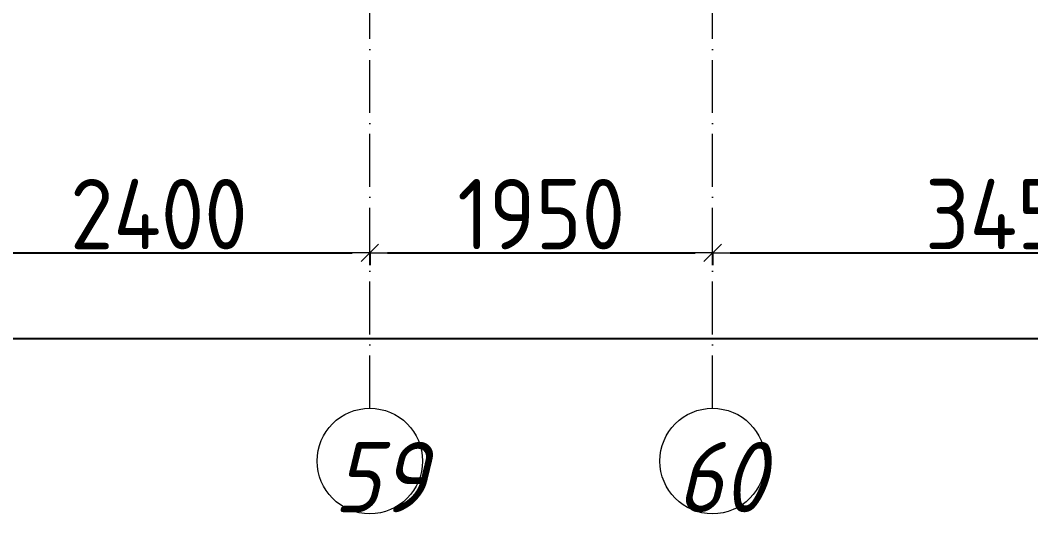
# Model space of a CAD drawing. Header units: millimetres. Extents: x -213536 to 1564669, y -45299 to 942238.
# Drawn here: x 631433 to 637182, y 281199 to 284005 of the extents above; entities that cross this region are included whole.
import ezdxf

# ---------------------------------------------------------------- set-up
doc = ezdxf.new("R2010")
doc.units = ezdxf.units.MM
doc.linetypes.add('50_200_ШТРИХ_1Т_ш5_п1_п1_', pattern=[700, 500, -100, 0, -100])
for name, color, linetype, lineweight in [('A-____-____-DIMS', 7, 'Continuous', 9), ('S-GRID-____-IDEN', 7, 'Continuous', 9), ('S-GRID-____-OTLN-1', 7, '50_200_ШТРИХ_1Т_ш5_п1_п1_', 9)]:
    doc.layers.add(name, color=color, linetype=linetype, lineweight=lineweight)
doc.styles.add('ISOCPEUR_I', font='isocpeui.ttf', dxfattribs={"width": 0.9, "height": 2.5})
doc.styles.add('СПДС', font='isocpeur.ttf', dxfattribs={"width": 0.9})
doc.dimstyles.new('Размера А3', dxfattribs={"dimtxt": 200, "dimasz": 100, "dimexe": 70, "dimexo": 100, "dimgap": 20, "dimtad": 1, "dimdec": 0, "dimrnd": 10, "dimzin": 0, "dimdsep": 46, "dimtxsty": 'СПДС', "dimblk": 'ARROWHEAD_6', "dimcen": 1, "dimclrd": 256, "dimclre": 256, "dimclrt": 256, "dimazin": 0, "dimtfac": 1, "dimtdec": 0, "dimtmove": 2, "dimatfit": 3, "dimfxl": 1, "dimtolj": 1, "dimtzin": 0, "dimarcsym": 0})

# ---------------------------------------------------------------- blocks, each defined once
blk = doc.blocks.new('Ось сетки - Круг_Ø6_00__ISO-2_5_0_9K_-25732049-АР1_План отверстий 3 этажа в осях 1-64_А-ГГ')
at = {"layer": 'S-GRID-____-IDEN'}
blk.add_circle((0, 0), 3, dxfattribs=at)
blk = doc.blocks.new('ARROWHEAD_6')
at = {"color": 0, "linetype": 'Continuous'}
for p, q in [((0, 0), (-1, 0)), ((-0.5, -0.5), (0.5, 0.5))]:
    blk.add_line(p, q, dxfattribs=at)
blk = doc.blocks.new('*D5432')
at = {"layer": 'A-____-____-DIMS', "lineweight": -2, "transparency": 16777216}
for p, q in [((631021.5, 282688.7), (631021.5, 282612.6)), ((631121.5, 282682.6), (633321.5, 282682.6)), ((633421.5, 282688.7), (633421.5, 282612.6))]:
    blk.add_line(p, q, dxfattribs=at)
at = {"layer": 'Defpoints', "color": 0, "lineweight": 50, "transparency": 16777216}
for p in [(631021.5, 282788.7), (633421.5, 282788.7), (633421.5, 282682.6)]:
    blk.add_point(p, dxfattribs=at)
at = {"layer": 'A-____-____-DIMS', "lineweight": -2, "transparency": 16777216, "xscale": 100, "yscale": 100, "zscale": 100, "rotation": 180}
blk.add_blockref('ARROWHEAD_6', (631021.5, 282682.6), dxfattribs=at)
at = {"layer": 'A-____-____-DIMS', "lineweight": -2, "transparency": 16777216, "xscale": 100, "yscale": 100, "zscale": 100}
blk.add_blockref('ARROWHEAD_6', (633421.5, 282682.6), dxfattribs=at)
at = {"layer": 'A-____-____-DIMS', "transparency": 16777216, "insert": (632221.5, 282902.6), "char_height": 400, "attachment_point": 5, "style": 'СПДС'}
blk.add_mtext('\\A1;2400', dxfattribs=at)
blk = doc.blocks.new('*D5433')
at = {"layer": 'A-____-____-DIMS', "lineweight": -2, "transparency": 16777216}
for p, q in [((633421.5, 282688.7), (633421.5, 282612.6)), ((633521.5, 282682.6), (635271.5, 282682.6)), ((635371.5, 282688.7), (635371.5, 282612.6))]:
    blk.add_line(p, q, dxfattribs=at)
at = {"layer": 'Defpoints', "color": 0, "lineweight": 50, "transparency": 16777216}
for p in [(633421.5, 282788.7), (635371.5, 282788.7), (635371.5, 282682.6)]:
    blk.add_point(p, dxfattribs=at)
at = {"layer": 'A-____-____-DIMS', "lineweight": -2, "transparency": 16777216, "xscale": 100, "yscale": 100, "zscale": 100, "rotation": 180}
blk.add_blockref('ARROWHEAD_6', (633421.5, 282682.6), dxfattribs=at)
at = {"layer": 'A-____-____-DIMS', "lineweight": -2, "transparency": 16777216, "xscale": 100, "yscale": 100, "zscale": 100}
blk.add_blockref('ARROWHEAD_6', (635371.5, 282682.6), dxfattribs=at)
at = {"layer": 'A-____-____-DIMS', "transparency": 16777216, "insert": (634396.5, 282902.6), "char_height": 400, "attachment_point": 5, "style": 'СПДС'}
blk.add_mtext('\\A1;1950', dxfattribs=at)
blk = doc.blocks.new('*D5434')
at = {"layer": 'A-____-____-DIMS', "lineweight": -2, "transparency": 16777216}
for p, q in [((635371.5, 282688.7), (635371.5, 282612.6)), ((635471.5, 282682.6), (638721.5, 282682.6)), ((638821.5, 282688.7), (638821.5, 282612.6))]:
    blk.add_line(p, q, dxfattribs=at)
at = {"layer": 'Defpoints', "color": 0, "lineweight": 50, "transparency": 16777216}
for p in [(635371.5, 282788.7), (638821.5, 282788.7), (638821.5, 282682.6)]:
    blk.add_point(p, dxfattribs=at)
at = {"layer": 'A-____-____-DIMS', "lineweight": -2, "transparency": 16777216, "xscale": 100, "yscale": 100, "zscale": 100, "rotation": 180}
blk.add_blockref('ARROWHEAD_6', (635371.5, 282682.6), dxfattribs=at)
at = {"layer": 'A-____-____-DIMS', "lineweight": -2, "transparency": 16777216, "xscale": 100, "yscale": 100, "zscale": 100}
blk.add_blockref('ARROWHEAD_6', (638821.5, 282682.6), dxfattribs=at)
at = {"layer": 'A-____-____-DIMS', "transparency": 16777216, "insert": (637096.5, 282902.6), "char_height": 400, "attachment_point": 5, "style": 'СПДС'}
blk.add_mtext('\\A1;3450', dxfattribs=at)
blk = doc.blocks.new('*D5437')
at = {"layer": 'A-____-____-DIMS', "lineweight": -2, "transparency": 16777216}
for p, q in [((547371.5, 282200.4), (547371.5, 282124.4)), ((547471.5, 282194.4), (650771.5, 282194.4)), ((650871.5, 282200.4), (650871.5, 282124.4))]:
    blk.add_line(p, q, dxfattribs=at)
at = {"layer": 'Defpoints', "color": 0, "lineweight": 50, "transparency": 16777216}
for p in [(547371.5, 282300.4), (650871.5, 282300.4), (650871.5, 282194.4)]:
    blk.add_point(p, dxfattribs=at)
at = {"layer": 'A-____-____-DIMS', "lineweight": -2, "transparency": 16777216, "xscale": 100, "yscale": 100, "zscale": 100, "rotation": 180}
blk.add_blockref('ARROWHEAD_6', (547371.5, 282194.4), dxfattribs=at)
at = {"layer": 'A-____-____-DIMS', "lineweight": -2, "transparency": 16777216, "xscale": 100, "yscale": 100, "zscale": 100}
blk.add_blockref('ARROWHEAD_6', (650871.5, 282194.4), dxfattribs=at)
at = {"layer": 'A-____-____-DIMS', "transparency": 16777216, "insert": (599121.5, 282414.4), "char_height": 400, "attachment_point": 5, "style": 'СПДС'}
blk.add_mtext('\\A1;103500', dxfattribs=at)

msp = doc.modelspace()

# ---------------------------------------------------------------- linework, layer by layer
at = {"layer": 'S-GRID-____-OTLN-1', "color": 251, "ltscale": 0.6, "true_color": 0x636466}
for p, q in [((633421.5, 281798.5), (633421.5, 292816.1)), ((635371.5, 281798.5), (635371.5, 292816.1))]:
    msp.add_line(p, q, dxfattribs=at)

# ---------------------------------------------------------------- block references
at = {"layer": 'S-GRID-____-IDEN', "xscale": 99.99999999999993, "yscale": 99.99999999999993, "zscale": 99.99999999999993}
for p in [(633421.5, 281498.5), (635371.5, 281498.5)]:
    msp.add_blockref('Ось сетки - Круг_Ø6_00__ISO-2_5_0_9K_-25732049-АР1_План отверстий 3 этажа в осях 1-64_А-ГГ', p, dxfattribs=at)

# ---------------------------------------------------------------- texts
at = {"layer": 'S-GRID-____-IDEN', "char_height": 400, "width": 404.05, "attachment_point": 1, "style": 'ISOCPEUR_I'}
for s, insert in [('59', (633216.5, 281607.3)), ('60', (635166.5, 281607.3))]:
    msp.add_mtext(s, dxfattribs=dict(at, insert=insert))

# ---------------------------------------------------------------- dimensions: what is measured, and where the dimension line sits
at = {"layer": 'A-____-____-DIMS'}
for base, p1, p2, picture, middle in [((633421.5, 282682.6), (631021.5, 282788.7), (633421.5, 282788.7), '*D5432', (632221.5, 282902.6)), ((635371.5, 282682.6), (633421.5, 282788.7), (635371.5, 282788.7), '*D5433', (634396.5, 282902.6)), ((638821.5, 282682.6), (635371.5, 282788.7), (638821.5, 282788.7), '*D5434', (637096.5, 282902.6)), ((650871.5, 282194.4), (547371.5, 282300.4), (650871.5, 282300.4), '*D5437', (599121.5, 282414.4))]:
    dim = msp.add_linear_dim(base=base, p1=p1, p2=p2, dimstyle='Размера А3', override={"dimtxt": 400}, dxfattribs=at)
    dim.commit()
    dim.dimension.update_dxf_attribs({"geometry": picture, "text_midpoint": middle})

doc.saveas('drawing.dxf')
